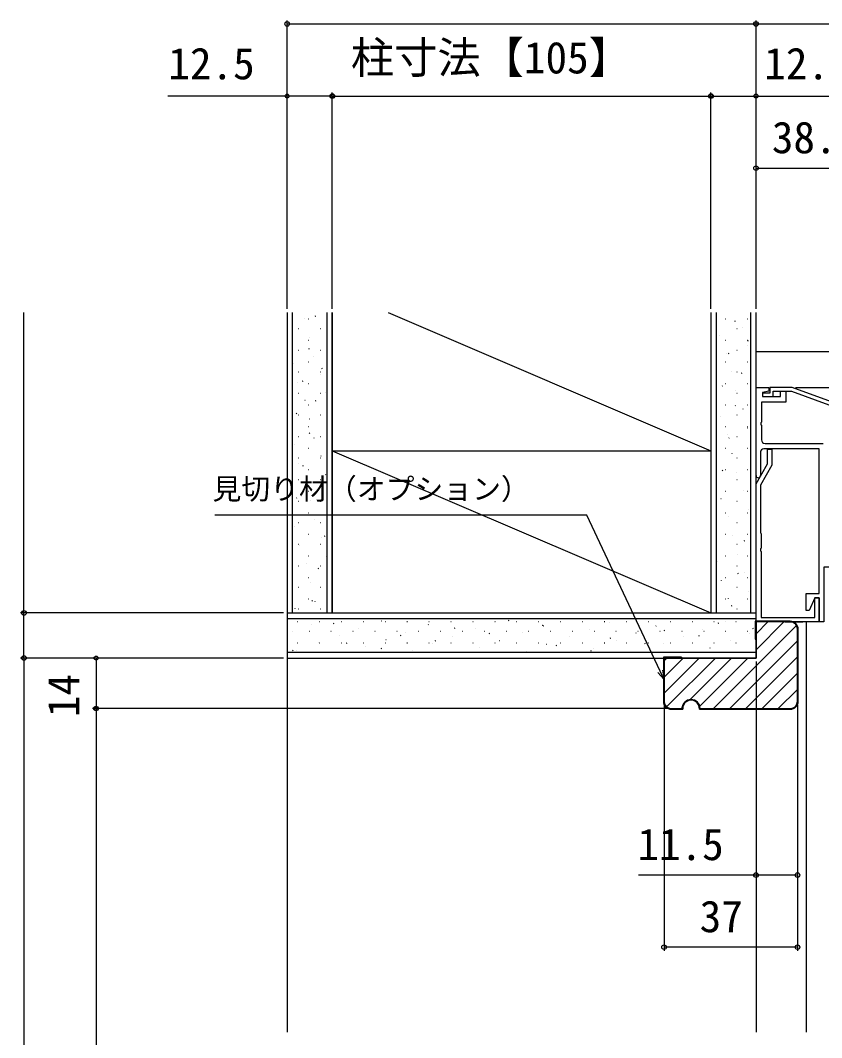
# Model space of a CAD drawing. Units: millimetres, scale not verified. Extents: x -525 to 525, y -783 to 779.
# Drawn here: x -74.5 to 147.7, y 290.4 to 572.6 of the extents above; entities that cross this region are included whole.
import ezdxf
from ezdxf.enums import TextEntityAlignment as Align

# ---------------------------------------------------------------- set-up
doc = ezdxf.new("R2010")
doc.units = ezdxf.units.MM
doc.header["$LTSCALE"] = 4
for name, color, linetype in [('0-3_YKK_11', 7, 'Continuous'), ('0-4_YKK_12', 2, 'Continuous'), ('0-7_YKK_D', 6, 'Continuous'), ('0-9_YSS_K', 3, 'Continuous'), ('0-A_YSS_KE', 3, 'Continuous')]:
    doc.layers.add(name, color=color, linetype=linetype)
doc.styles.add('ＭＳ ゴシック', font='')
doc.styles.get('ＭＳ ゴシック').set_extended_font_data('MS Gothic')

msp = doc.modelspace()

# ---------------------------------------------------------------- linework, layer by layer
at = {"layer": '0-3_YKK_11'}
msp.add_line((130.705, 452.695), (130.705, 446.295), dxfattribs=at)
for points in [[(129.505, 446.295), (129.505, 470.695), (133.105, 470.695), (133.105, 469.695), (131.305, 469.378), (131.305, 468.195), (136.305, 468.195), (136.305, 469.695), (137.805, 469.695), (137.805, 466.695), (131.005, 466.695), (131.005, 461.153), (130.885, 460.97), (130.885, 460.42), (131.005, 460.237), (131.005, 456.195)], [(132.005, 455.195), (148.105, 455.195)], [(147.005, 413.595), (147.005, 453.695), (131.705, 453.695)], [(161.04, 423.159), (161.16, 423.233), (161.559, 423.631), (161.805, 423.529), (161.805, 420.895), (148.305, 420.895), (148.305, 405.695), (147.005, 405.695), (147.005, 412.395), (145.805, 412.395), (144.205, 408.895), (143.405, 408.895), (143.405, 413.595), (147.005, 413.595)]]:
    msp.add_lwpolyline(points, dxfattribs=at)
for points in [[(187.79, 453.121), (139.505, 470.695), (133.305, 470.695), (133.305, 469.195), (131.305, 469.195), (131.305, 468.195), (134.305, 468.195), (134.305, 469.695), (139.329, 469.695), (177.005, 455.982), (177.005, 454.895), (179.992, 454.895), (185.005, 453.07), (185.005, 449.861), (185.623, 449.605), (186.82, 450.802), (185.905, 451.33), (185.905, 452.849), (187.482, 452.275)], [(129.505, 405.695), (129.505, 443.995), (132.705, 449.538), (132.705, 453.595), (133.905, 453.595), (133.905, 449.216), (130.705, 443.673), (130.705, 430.519), (130.818, 430.283), (130.905, 430.071), (130.905, 426.153), (130.785, 425.97), (130.785, 425.42), (130.905, 425.237), (130.905, 406.895), (145.805, 406.895), (145.805, 412.395), (147.005, 412.395), (147.005, 405.695)]]:
    msp.add_lwpolyline(points, close=True, dxfattribs=at)
for centre, radius, start, end in [((132.005, 456.195), 1, 180, 270), ((131.705, 452.695), 1, 90, 180), ((130.105, 446.295), 0.6, 180, 0)]:
    msp.add_arc(centre, radius, start, end, dxfattribs=at)
at = {"layer": '0-4_YKK_12'}
for p, q in [((129.505, 480.695), (201.505, 480.695)), ((137.505, 405.7), (142.505, 405.7)), ((143.505, 291.899), (143.505, 405.7))]:
    msp.add_line(p, q, dxfattribs=at)
at = {"layer": '0-7_YKK_D'}
for p, q in [((-0.495, 492.565), (-0.495, 572.565)), ((-0.495, 571.565), (129.505, 571.565)), ((129.505, 492.565), (129.505, 572.565)), ((129.505, 492.565), (129.505, 572.565)), ((129.505, 571.565), (189.005, 571.565)), ((-0.495, 492.565), (-0.495, 552.565)), ((12.005, 492.565), (12.005, 552.565)), ((12.005, 492.565), (12.005, 552.565)), ((12.005, 551.565), (117.005, 551.565)), ((117.005, 492.565), (117.005, 552.565)), ((117.005, 492.565), (117.005, 552.565)), ((129.505, 492.565), (129.505, 552.565)), ((129.505, 492.565), (129.505, 532.565)), ((129.505, 531.565), (168.005, 531.565)), ((-73.495, 408.195), (-73.495, 491.57)), ((140.453, 470.695), (295.005, 470.695)), ((-1.495, 408.2), (-74.495, 408.2)), ((-1.495, 408.195), (-74.495, 408.195)), ((-73.495, 395.7), (-73.495, 408.2)), ((-1.495, 395.7), (-74.495, 395.7)), ((-1.495, 395.695), (-74.495, 395.695)), ((-73.495, 395.695), (-73.495, 125.688)), ((-1.495, 395.695), (-54.495, 395.695)), ((-53.495, 395.695), (-53.495, 381.695)), ((129.505, 394.7), (129.505, 334.5)), ((105.005, 381.695), (-54.495, 381.695)), ((105.005, 381.695), (-54.495, 381.695)), ((-53.495, 381.695), (-53.495, 125.688)), ((104.005, 382.7), (104.005, 314.5)), ((141.005, 382.7), (141.005, 334.5)), ((141.005, 382.7), (141.005, 314.5)), ((141.005, 315.5), (104.005, 315.5))]:
    msp.add_line(p, q, dxfattribs=at)
for points in [[(12.005, 551.565), (-0.495, 551.565), (-33.62, 551.565)], [(117.005, 551.565), (129.505, 551.565), (162.63, 551.565)], [(104.005, 389.7), (102.923, 392.009), (82.603, 435.331), (-20.535, 435.331)], [(103.541, 392.299), (104.005, 389.7), (102.304, 391.719)], [(141.005, 335.5), (129.505, 335.5), (96.955, 335.5)]]:
    msp.add_lwpolyline(points, dxfattribs=at)
for centre, radius in [((-0.495, 571.565), 0.637), ((129.505, 571.565), 0.637), ((129.505, 571.565), 0.637), ((-0.495, 551.565), 0.531), ((12.005, 551.565), 0.637), ((12.005, 551.565), 0.531), ((117.005, 551.565), 0.637), ((117.005, 551.565), 0.531), ((129.505, 551.565), 0.531), ((129.505, 531.565), 0.637), ((-73.495, 408.2), 0.637), ((-73.495, 408.195), 0.637), ((-73.495, 395.7), 0.637), ((-73.495, 395.695), 0.637), ((-53.495, 395.695), 0.531), ((-53.495, 381.695), 0.637), ((-53.495, 381.695), 0.531), ((129.505, 335.5), 0.637), ((141.005, 335.5), 0.637), ((104.005, 315.5), 0.637), ((141.005, 315.5), 0.637)]:
    msp.add_circle(centre, radius, dxfattribs=at)
at = {"layer": '0-9_YSS_K'}
for p, q in [((1.005, 408.195), (1.005, 491.565)), ((10.505, 491.565), (10.505, 408.195)), ((12.005, 491.565), (12.005, 408.195)), ((27.476, 491.565), (117.005, 453.195)), ((118.505, 408.195), (118.505, 491.565)), ((128.005, 491.565), (128.005, 408.195)), ((4.272, 489.916), (4.291, 489.923)), ((5.414, 489.816), (5.514, 489.816)), ((7.285, 490.478), (7.452, 490.588)), ((120.934, 489.816), (121.034, 489.816)), ((123.619, 489.121), (123.785, 489.231)), ((127.014, 489.816), (127.114, 489.816)), ((2.564, 487.066), (2.664, 487.066)), ((8.644, 487.066), (8.744, 487.066)), ((124.164, 487.066), (124.264, 487.066)), ((125.727, 487.471), (125.746, 487.477)), ((5.414, 483.836), (5.514, 483.836)), ((5.564, 484.692), (5.583, 484.699)), ((119.486, 485.261), (119.505, 485.268)), ((120.934, 483.836), (121.034, 483.836)), ((127.014, 483.836), (127.114, 483.836)), ((127.228, 483.675), (127.395, 483.785)), ((2.564, 481.086), (2.664, 481.086)), ((5.516, 481.471), (5.683, 481.582)), ((8.644, 481.086), (8.744, 481.086)), ((121.438, 480.27), (121.457, 480.277)), ((121.85, 480.115), (122.017, 480.225)), ((124.164, 481.086), (124.264, 481.086)), ((127.019, 482.246), (127.038, 482.253)), ((1.275, 477.492), (1.294, 477.498)), ((5.414, 477.856), (5.514, 477.856)), ((6.762, 479.434), (6.781, 479.441)), ((120.934, 477.856), (121.034, 477.856)), ((127.014, 477.856), (127.114, 477.856)), ((2.564, 475.106), (2.664, 475.106)), ((8.644, 475.106), (8.744, 475.106)), ((8.714, 474.444), (8.732, 474.45)), ((9.126, 476.025), (9.293, 476.135)), ((122.73, 475.046), (122.749, 475.052)), ((124.164, 475.106), (124.264, 475.106)), ((125.459, 474.668), (125.626, 474.779)), ((2.473, 472.234), (2.492, 472.241)), ((3.747, 472.465), (3.914, 472.575)), ((5.414, 471.876), (5.514, 471.876)), ((120.081, 471.108), (120.248, 471.219)), ((120.934, 471.876), (121.034, 471.876)), ((127.014, 471.876), (127.114, 471.876)), ((2.564, 469.126), (2.664, 469.126)), ((8.644, 469.126), (8.744, 469.126)), ((10.006, 469.219), (10.024, 469.226)), ((123.928, 469.788), (123.947, 469.795)), ((124.164, 469.126), (124.264, 469.126)), ((4.425, 467.243), (4.444, 467.25)), ((5.414, 465.896), (5.514, 465.896)), ((7.357, 467.018), (7.524, 467.129)), ((120.934, 465.896), (121.034, 465.896)), ((123.691, 465.662), (123.857, 465.772)), ((127.014, 465.896), (127.114, 465.896)), ((1.979, 463.458), (2.145, 463.569)), ((2.564, 463.146), (2.664, 463.146)), ((8.644, 463.146), (8.744, 463.146)), ((124.164, 463.146), (124.264, 463.146)), ((125.88, 464.797), (125.899, 464.804)), ((5.717, 462.019), (5.736, 462.025)), ((119.64, 462.588), (119.659, 462.594)), ((2.564, 457.166), (2.664, 457.166)), ((5.414, 459.916), (5.514, 459.916)), ((5.588, 458.012), (5.755, 458.122)), ((8.644, 457.166), (8.744, 457.166)), ((120.934, 459.916), (121.034, 459.916)), ((121.592, 457.597), (121.611, 457.604)), ((124.164, 457.166), (124.264, 457.166)), ((127.014, 459.916), (127.114, 459.916)), ((127.172, 459.573), (127.191, 459.58)), ((1.429, 454.818), (1.448, 454.825)), ((6.915, 456.761), (6.934, 456.768)), ((121.922, 456.655), (122.088, 456.766)), ((5.414, 453.936), (5.514, 453.936)), ((8.867, 451.77), (8.886, 451.777)), ((12.005, 453.195), (117.005, 453.195)), ((12.005, 453.195), (117.005, 408.195)), ((120.934, 453.936), (121.034, 453.936)), ((122.884, 452.372), (122.903, 452.379)), ((127.014, 453.936), (127.114, 453.936)), ((2.564, 451.186), (2.664, 451.186)), ((2.627, 449.561), (2.645, 449.567)), ((3.819, 449.006), (3.986, 449.116)), ((8.644, 451.186), (8.744, 451.186)), ((124.164, 451.186), (124.264, 451.186)), ((5.414, 447.956), (5.514, 447.956)), ((10.159, 446.546), (10.178, 446.553)), ((120.153, 447.649), (120.32, 447.759)), ((120.934, 447.956), (121.034, 447.956)), ((124.081, 447.115), (124.1, 447.121)), ((127.014, 447.956), (127.114, 447.956)), ((2.564, 445.206), (2.664, 445.206)), ((4.578, 444.57), (4.597, 444.577)), ((8.644, 445.206), (8.744, 445.206)), ((118.595, 445.172), (118.614, 445.179)), ((124.164, 445.206), (124.264, 445.206)), ((5.414, 441.976), (5.514, 441.976)), ((120.934, 441.976), (121.034, 441.976)), ((126.033, 442.124), (126.052, 442.131)), ((127.014, 441.976), (127.114, 441.976)), ((2.051, 439.999), (2.217, 440.11)), ((2.564, 439.226), (2.664, 439.226)), ((5.871, 439.345), (5.889, 439.352)), ((8.644, 439.226), (8.744, 439.226)), ((118.505, 438.723), (118.551, 438.753)), ((119.793, 439.914), (119.812, 439.921)), ((124.164, 439.226), (124.264, 439.226)), ((5.414, 435.996), (5.514, 435.996)), ((120.934, 435.996), (121.034, 435.996)), ((121.745, 434.924), (121.764, 434.93)), ((127.014, 435.996), (127.114, 435.996)), ((127.325, 436.9), (127.344, 436.906)), ((127.989, 437.165), (128.005, 437.175)), ((1.582, 432.145), (1.601, 432.152)), ((2.564, 433.246), (2.664, 433.246)), ((7.068, 434.088), (7.087, 434.094)), ((8.644, 433.246), (8.744, 433.246)), ((124.164, 433.246), (124.264, 433.246)), ((5.414, 430.016), (5.514, 430.016)), ((9.02, 429.097), (9.039, 429.104)), ((9.887, 429.515), (10.054, 429.625)), ((120.934, 430.016), (121.034, 430.016)), ((123.037, 429.699), (123.056, 429.706)), ((127.014, 430.016), (127.114, 430.016)), ((2.564, 427.266), (2.664, 427.266)), ((2.78, 426.887), (2.799, 426.894)), ((8.644, 427.266), (8.744, 427.266)), ((124.164, 427.266), (124.264, 427.266)), ((126.22, 428.158), (126.387, 428.269)), ((5.414, 424.036), (5.514, 424.036)), ((10.312, 423.873), (10.331, 423.879)), ((120.934, 424.036), (121.034, 424.036)), ((124.235, 424.441), (124.254, 424.448)), ((127.014, 424.036), (127.114, 424.036)), ((2.564, 421.286), (2.664, 421.286)), ((4.732, 421.896), (4.751, 421.903)), ((8.118, 420.508), (8.285, 420.619)), ((8.644, 421.286), (8.744, 421.286)), ((118.749, 422.499), (118.767, 422.505)), ((124.164, 421.286), (124.264, 421.286)), ((5.414, 418.056), (5.514, 418.056)), ((120.934, 418.056), (121.034, 418.056)), ((124.452, 419.152), (124.618, 419.262)), ((126.187, 419.451), (126.206, 419.457)), ((127.014, 418.056), (127.114, 418.056)), ((2.564, 415.306), (2.664, 415.306)), ((6.024, 416.672), (6.043, 416.679)), ((8.644, 415.306), (8.744, 415.306)), ((119.946, 417.241), (119.965, 417.248)), ((124.164, 415.306), (124.264, 415.306)), ((5.414, 412.076), (5.514, 412.076)), ((120.934, 412.076), (121.034, 412.076)), ((121.898, 412.25), (121.917, 412.257)), ((127.014, 412.076), (127.114, 412.076)), ((127.479, 414.226), (127.498, 414.233)), ((1.735, 409.472), (1.754, 409.478)), ((2.564, 409.326), (2.664, 409.326)), ((6.349, 411.502), (6.516, 411.612)), ((7.222, 411.414), (7.24, 411.421)), ((8.644, 409.326), (8.744, 409.326)), ((122.683, 410.145), (122.849, 410.256)), ((124.164, 409.326), (124.264, 409.326)), ((-0.495, 408.195), (129.505, 408.195)), ((-0.495, 406.695), (129.505, 406.695)), ((85.477, 406.666), (85.521, 406.695)), ((2.32, 405.854), (2.42, 405.854)), ((6.344, 404.88), (6.363, 404.886)), ((8.4, 405.854), (8.5, 405.854)), ((12.326, 405.262), (12.493, 405.372)), ((14.48, 405.854), (14.58, 405.854)), ((19.363, 403.808), (19.382, 403.814)), ((20.56, 405.854), (20.66, 405.854)), ((25.603, 406.018), (25.622, 406.024)), ((26.64, 405.854), (26.74, 405.854)), ((32.72, 405.854), (32.82, 405.854)), ((38.622, 404.946), (38.64, 404.952)), ((38.8, 405.854), (38.9, 405.854)), ((44.88, 405.854), (44.98, 405.854)), ((45.904, 403.979), (46.07, 404.09)), ((50.96, 405.854), (51.06, 405.854)), ((51.64, 403.874), (51.659, 403.881)), ((57.04, 405.854), (57.14, 405.854)), ((57.221, 405.85), (57.239, 405.857)), ((60.887, 406.062), (61.054, 406.172)), ((63.12, 405.854), (63.22, 405.854)), ((69.2, 405.854), (69.3, 405.854)), ((70.239, 404.778), (70.258, 404.785)), ((70.493, 404.584), (70.66, 404.694)), ((75.28, 405.854), (75.38, 405.854)), ((81.36, 405.854), (81.46, 405.854)), ((83.258, 403.706), (83.276, 403.713)), ((87.44, 405.854), (87.54, 405.854)), ((88.744, 405.649), (88.763, 405.656)), ((93.52, 405.854), (93.62, 405.854)), ((99.6, 405.854), (99.7, 405.854)), ((101.762, 404.577), (101.781, 404.584)), ((105.68, 405.854), (105.78, 405.854)), ((111.76, 405.854), (111.86, 405.854)), ((114.781, 403.506), (114.8, 403.512)), ((117.73, 381.695), (140.735, 404.7)), ((117.84, 405.854), (117.94, 405.854)), ((119.054, 405.383), (119.221, 405.494)), ((121.021, 405.715), (121.04, 405.722)), ((123.92, 405.854), (124.02, 405.854)), ((128.659, 403.905), (128.826, 404.016)), ((129.505, 402.45), (132.75, 405.695)), ((129.505, 397.96), (137.24, 405.695)), ((-0.495, 403.104), (-0.43, 403.104)), ((0.858, 402.937), (0.877, 402.943)), ((5.55, 403.104), (5.65, 403.104)), ((11.63, 403.104), (11.73, 403.104)), ((13.877, 401.865), (13.895, 401.872)), ((17.71, 403.104), (17.81, 403.104)), ((23.79, 403.104), (23.89, 403.104)), ((26.895, 400.793), (26.914, 400.8)), ((29.87, 403.104), (29.97, 403.104)), ((30.92, 401.897), (31.086, 402.008)), ((32.381, 402.736), (32.4, 402.743)), ((35.95, 403.104), (36.05, 403.104)), ((42.03, 403.104), (42.13, 403.104)), ((45.4, 401.664), (45.419, 401.671)), ((48.11, 403.104), (48.21, 403.104)), ((54.19, 403.104), (54.29, 403.104)), ((55.509, 402.502), (55.676, 402.612)), ((60.27, 403.104), (60.37, 403.104)), ((64.659, 402.802), (64.677, 402.809)), ((66.35, 403.104), (66.45, 403.104)), ((72.43, 403.104), (72.53, 403.104)), ((77.677, 401.73), (77.696, 401.737)), ((78.51, 403.104), (78.61, 403.104)), ((84.59, 403.104), (84.69, 403.104)), ((89.086, 401.219), (89.253, 401.33)), ((90.67, 403.104), (90.77, 403.104)), ((96.276, 402.635), (96.295, 402.641)), ((96.75, 403.104), (96.85, 403.104)), ((102.83, 403.104), (102.93, 403.104)), ((104.07, 403.301), (104.237, 403.412)), ((108.91, 403.104), (109.01, 403.104)), ((109.295, 401.563), (109.313, 401.57)), ((113.676, 401.823), (113.842, 401.934)), ((114.99, 403.104), (115.09, 403.104)), ((121.07, 403.104), (121.17, 403.104)), ((127.15, 403.104), (127.25, 403.104)), ((127.799, 402.434), (127.818, 402.44)), ((2.32, 399.874), (2.42, 399.874)), ((8.296, 399.889), (8.315, 399.896)), ((8.4, 399.874), (8.5, 399.874)), ((14.48, 399.874), (14.58, 399.874)), ((15.936, 399.815), (16.102, 399.926)), ((20.56, 399.874), (20.66, 399.874)), ((21.315, 398.817), (21.334, 398.824)), ((25.541, 398.337), (25.708, 398.448)), ((26.64, 399.874), (26.74, 399.874)), ((32.72, 399.874), (32.82, 399.874)), ((38.8, 399.874), (38.9, 399.874)), ((39.914, 399.721), (39.932, 399.728)), ((40.525, 400.419), (40.692, 400.53)), ((44.88, 399.874), (44.98, 399.874)), ((50.96, 399.874), (51.06, 399.874)), ((52.932, 398.65), (52.951, 398.656)), ((57.04, 399.874), (57.14, 399.874)), ((58.418, 400.592), (58.437, 400.599)), ((63.12, 399.874), (63.22, 399.874)), ((69.2, 399.874), (69.3, 399.874)), ((71.437, 399.521), (71.456, 399.527)), ((74.102, 399.137), (74.269, 399.248)), ((75.28, 399.874), (75.38, 399.874)), ((81.36, 399.874), (81.46, 399.874)), ((84.455, 398.449), (84.474, 398.455)), ((87.44, 399.874), (87.54, 399.874)), ((90.696, 400.659), (90.714, 400.665)), ((93.52, 399.874), (93.62, 399.874)), ((98.692, 399.741), (98.858, 399.852)), ((99.6, 399.874), (99.7, 399.874)), ((103.714, 399.587), (103.733, 399.593)), ((105.68, 399.874), (105.78, 399.874)), ((111.76, 399.874), (111.86, 399.874)), ((116.733, 398.515), (116.751, 398.522)), ((117.84, 399.874), (117.94, 399.874)), ((122.22, 381.695), (141.005, 400.48)), ((122.313, 400.491), (122.332, 400.498)), ((123.92, 399.874), (124.02, 399.874)), ((129.505, 397.195), (-0.495, 397.195)), ((-0.495, 395.7), (-0.495, 291.899)), ((-0.495, 395.695), (129.505, 395.695)), ((0.952, 397.733), (1.119, 397.844)), ((2.056, 397.679), (2.075, 397.686)), ((34.333, 397.745), (34.352, 397.752)), ((65.951, 397.578), (65.969, 397.584)), ((83.708, 397.659), (83.875, 397.77)), ((97.474, 397.377), (97.493, 397.384)), ((104.005, 394.911), (104.79, 395.695)), ((104.005, 390.421), (109.28, 395.695)), ((104.005, 385.931), (113.77, 395.695)), ((104.724, 382.159), (118.26, 395.695)), ((111.235, 384.18), (122.75, 395.695)), ((113.913, 382.368), (127.24, 395.695)), ((126.711, 381.695), (141.005, 395.99)), ((131.201, 381.695), (141.005, 391.5)), ((135.691, 381.695), (141.005, 387.01)), ((108.589, 381.534), (109.02, 381.965)), ((129.505, 381.5), (129.505, 291.899))]:
    msp.add_line(p, q, dxfattribs=at)
at = {"layer": '0-A_YSS_KE'}
for p, q in [((-0.495, 491.565), (-0.495, 395.695)), ((12.005, 408.195), (12.005, 491.565)), ((117.005, 491.565), (117.005, 408.195)), ((129.505, 395.695), (129.505, 491.565)), ((141.005, 383.695), (141.005, 403.695)), ((141.205, 383.695), (141.205, 403.695)), ((129.305, 400.895), (129.505, 400.895)), ((108.805, 395.895), (108.805, 395.695)), ((106.005, 381.695), (109.005, 381.695)), ((106.005, 381.495), (109.214, 381.495)), ((113.797, 381.495), (139.005, 381.495)), ((114.005, 381.695), (139.005, 381.695))]:
    msp.add_line(p, q, dxfattribs=at)
for points in [[(139.005, 405.695), (129.505, 405.695), (129.505, 395.695), (104.005, 395.695), (104.005, 383.695)], [(139.005, 405.895), (129.305, 405.895), (129.305, 400.895)], [(108.805, 395.895), (103.805, 395.895), (103.805, 383.695)]]:
    msp.add_lwpolyline(points, dxfattribs=at)
for centre, radius, start, end in [((139.005, 403.695), 2.2, 0, 90), ((139.005, 403.695), 2, 0, 90), ((111.505, 381.695), 2.5, 0, 180), ((111.505, 381.695), 2.3, 355.01146, 184.98854), ((106.005, 383.695), 2.2, 180, 270), ((106.005, 383.695), 2, 180, 270), ((139.005, 383.695), 2, 270, 360), ((139.005, 383.695), 2.2, 270, 360)]:
    msp.add_arc(centre, radius, start, end, dxfattribs=at)

# ---------------------------------------------------------------- texts
at = {"layer": '0-7_YKK_D', "style": 'ＭＳ ゴシック'}
for s, height, p in [('柱寸法【105】', 8.798, (17.153, 555.201)), ('12.5', 8.798, (-33.46, 553.565)), ('12.5', 8.798, (131.79, 553.565)), ('38.5', 8.798, (133.892, 533.065)), ('見切り材（オプション）', 5.865, (-21.21, 437.922)), ('11.5', 8.798, (96.615, 337)), ('37', 8.798, (113.88, 317))]:
    msp.add_text(s, height=height, dxfattribs=at).set_placement(p, align=Align.BOTTOM_LEFT)
msp.add_text('14', height=8.798, rotation=90, dxfattribs=at).set_placement((-55.495, 379.32), align=Align.BOTTOM_LEFT)

doc.saveas('drawing.dxf')
